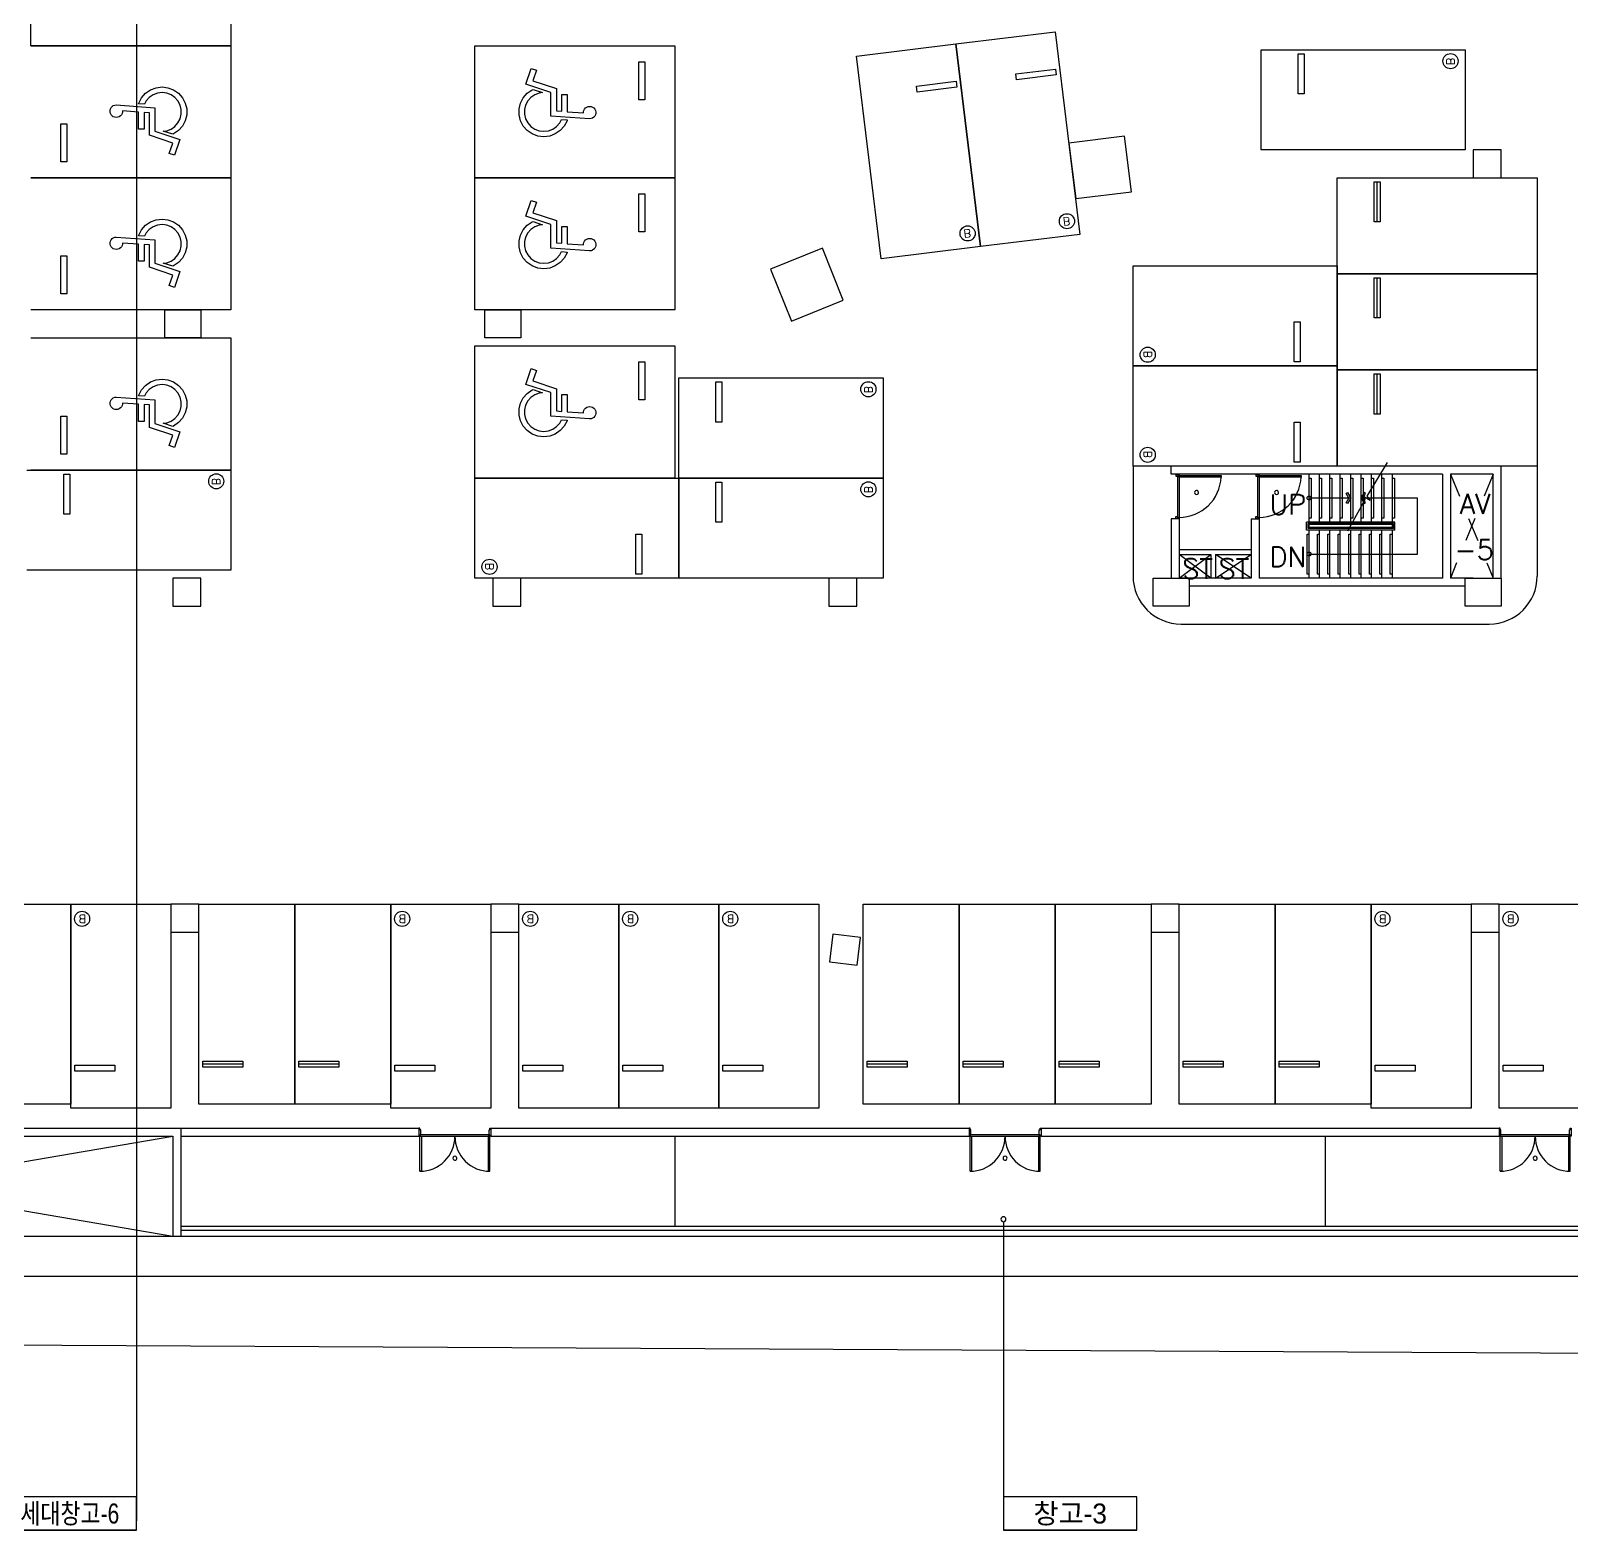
# Model space of a CAD drawing. Header units: millimetres. Extents: x -7614 to 421357, y 87385 to 341757.
# Drawn here: x 344320 to 382820, y 87385 to 124852 of the extents above; entities that cross this region are included whole.
import ezdxf
from ezdxf.enums import TextEntityAlignment as Align

# ---------------------------------------------------------------- set-up
doc = ezdxf.new("R2010")
doc.units = ezdxf.units.MM
doc.header["$LTSCALE"] = 600
doc.header["$MEASUREMENT"] = 0
doc.linetypes.add('HIDDEN', pattern=[2, 1, -1])
for name, color, linetype in [('e-plan', 9, 'CONTINUOUS'), ('e-room-box', 7, 'CONTINUOUS'), ('e-text', 6, 'CONTINUOUS')]:
    doc.layers.add(name, color=color, linetype=linetype)
doc.styles.add('kiahn', font='romans.shx', dxfattribs={"bigfont": 'cadhs.shx'})
doc.styles.add('돋움', font='Dotum.ttf')

msp = doc.modelspace()

# ---------------------------------------------------------------- linework, layer by layer
at = {"layer": 'e-plan'}
for p, q in [((344320, 124477), (344320, 127777)), ((349320, 127777), (349320, 124477)), ((367438, 124524), (369919, 124828)), ((369919, 124828), (370541, 119766)), ((349320, 124477), (344320, 124477)), ((344320, 124477), (349320, 124477)), ((349320, 124477), (349320, 121177)), ((355420, 121177), (355420, 124477)), ((355420, 124477), (360420, 124477)), ((360420, 124477), (360420, 121177)), ((364956, 124219), (367438, 124524)), ((368059, 119462), (367438, 124524)), ((367438, 124524), (368059, 119462)), ((375070, 121877), (375070, 124377)), ((375070, 124377), (380170, 124377)), ((380170, 124377), (380170, 121877)), ((359519, 123127), (359519, 124077)), ((359519, 124077), (359669, 124077)), ((359669, 124077), (359669, 123127)), ((365578, 119157), (364956, 124219)), ((375995, 124277), (376145, 124277)), ((375995, 123277), (375995, 124277)), ((376145, 124277), (376145, 123277)), ((356696, 123518), (356827, 123911)), ((356827, 123911), (356958, 123868)), ((356958, 123868), (356871, 123605)), ((356871, 123605), (357456, 123410)), ((366459, 123471), (367451, 123593)), ((367451, 123593), (367469, 123444)), ((368940, 123776), (369933, 123898)), ((368958, 123627), (368940, 123776)), ((369951, 123749), (368958, 123627)), ((369933, 123898), (369951, 123749)), ((347088, 123180), (347187, 123292)), ((347187, 123292), (347311, 123378)), ((347375, 123255), (347279, 123189)), ((347311, 123378), (347451, 123431)), ((347484, 123297), (347375, 123255)), ((347451, 123431), (347600, 123449)), ((347600, 123311), (347484, 123297)), ((347600, 123449), (347749, 123431)), ((347716, 123297), (347600, 123311)), ((347825, 123255), (347716, 123297)), ((347749, 123431), (347889, 123378)), ((347921, 123189), (347825, 123255)), ((347889, 123378), (348012, 123292)), ((348012, 123292), (348112, 123180)), ((356629, 123180), (356728, 123292)), ((357318, 123311), (356696, 123518)), ((356728, 123292), (356852, 123378)), ((356916, 123255), (356820, 123189)), ((356852, 123378), (356874, 123386)), ((356874, 123386), (357111, 123307)), ((357025, 123297), (356916, 123255)), ((357111, 123307), (357025, 123297)), ((357318, 122723), (357318, 123311)), ((357456, 123410), (357456, 122852)), ((357589, 122842), (357589, 123262)), ((357589, 123262), (357727, 123262)), ((357727, 123262), (357727, 122832)), ((366477, 123322), (366459, 123471)), ((367469, 123444), (366477, 123322)), ((376145, 123277), (375995, 123277)), ((346300, 122863), (346309, 122899)), ((346300, 122825), (346300, 122863)), ((346309, 122789), (346300, 122825)), ((346309, 122899), (346327, 122932)), ((346327, 122932), (346352, 122960)), ((346352, 122960), (346382, 122982)), ((346382, 122982), (346417, 122995)), ((346417, 122995), (346455, 123000)), ((346455, 123000), (347422, 122930)), ((346609, 122825), (346600, 122789)), ((347014, 122821), (346609, 122850)), ((346609, 122850), (346609, 122825)), ((347014, 123029), (347018, 123047)), ((347158, 123019), (347014, 123029)), ((347014, 122392), (347014, 122821)), ((347018, 123047), (347088, 123180)), ((347202, 123102), (347158, 123019)), ((347279, 123189), (347202, 123102)), ((347422, 122930), (347422, 122343)), ((347998, 123102), (347921, 123189)), ((348052, 122998), (347998, 123102)), ((348080, 122885), (348052, 122998)), ((348080, 122768), (348080, 122885)), ((348112, 123180), (348182, 123047)), ((348182, 123047), (348217, 122902)), ((348217, 122902), (348217, 122752)), ((356523, 122902), (356559, 123047)), ((356523, 122752), (356523, 122902)), ((356559, 123047), (356629, 123180)), ((356688, 122998), (356660, 122885)), ((356660, 122885), (356660, 122768)), ((356743, 123102), (356688, 122998)), ((356820, 123189), (356743, 123102)), ((357456, 122852), (357589, 122842)), ((357727, 122832), (358132, 122804)), ((358132, 122828), (358141, 122865)), ((358132, 122804), (358132, 122828)), ((358141, 122865), (358158, 122898)), ((358158, 122898), (358183, 122926)), ((358183, 122926), (358214, 122947)), ((358214, 122947), (358249, 122960)), ((358249, 122960), (358286, 122965)), ((358286, 122965), (358323, 122960)), ((358323, 122960), (358358, 122947)), ((358358, 122947), (358389, 122926)), ((358389, 122926), (358414, 122898)), ((358414, 122898), (358431, 122865)), ((358431, 122865), (358440, 122828)), ((358440, 122828), (358440, 122791)), ((359669, 123127), (359519, 123127)), ((345072, 122527), (345222, 122527)), ((345072, 121577), (345072, 122527)), ((345222, 122527), (345222, 121577)), ((346327, 122756), (346309, 122789)), ((346352, 122728), (346327, 122756)), ((346382, 122706), (346352, 122728)), ((346417, 122693), (346382, 122706)), ((346455, 122688), (346417, 122693)), ((346492, 122693), (346455, 122688)), ((346527, 122706), (346492, 122693)), ((346558, 122728), (346527, 122706)), ((346583, 122756), (346558, 122728)), ((346600, 122789), (346583, 122756)), ((347284, 122802), (347152, 122811)), ((347152, 122811), (347152, 122392)), ((347284, 122243), (347284, 122802)), ((347825, 122398), (347921, 122465)), ((347921, 122465), (347998, 122552)), ((347998, 122552), (348052, 122655)), ((348112, 122473), (348012, 122361)), ((348052, 122655), (348080, 122768)), ((348182, 122606), (348112, 122473)), ((348217, 122752), (348182, 122606)), ((356559, 122606), (356523, 122752)), ((356629, 122473), (356559, 122606)), ((356728, 122361), (356629, 122473)), ((356660, 122768), (356688, 122655)), ((356688, 122655), (356743, 122552)), ((356743, 122552), (356820, 122465)), ((356820, 122465), (356916, 122398)), ((358286, 122654), (357318, 122723)), ((357366, 122398), (357462, 122465)), ((357462, 122465), (357539, 122552)), ((357539, 122552), (357583, 122635)), ((357653, 122473), (357553, 122361)), ((357583, 122635), (357727, 122625)), ((357723, 122606), (357653, 122473)), ((357727, 122625), (357723, 122606)), ((358323, 122658), (358286, 122654)), ((358358, 122672), (358323, 122658)), ((358389, 122693), (358358, 122672)), ((358414, 122721), (358389, 122693)), ((358431, 122754), (358414, 122721)), ((358440, 122791), (358431, 122754)), ((347152, 122392), (347014, 122392)), ((347870, 122048), (347284, 122243)), ((347422, 122343), (348045, 122135)), ((347630, 122346), (347716, 122357)), ((347867, 122268), (347630, 122346)), ((347716, 122357), (347825, 122398)), ((347782, 121786), (347870, 122048)), ((347889, 122276), (347867, 122268)), ((348012, 122361), (347889, 122276)), ((348045, 122135), (347913, 121742)), ((356852, 122276), (356728, 122361)), ((356992, 122223), (356852, 122276)), ((356916, 122398), (357025, 122357)), ((357141, 122205), (356992, 122223)), ((357025, 122357), (357141, 122343)), ((357141, 122343), (357257, 122357)), ((357290, 122223), (357141, 122205)), ((357257, 122357), (357366, 122398)), ((357430, 122276), (357290, 122223)), ((357553, 122361), (357430, 122276)), ((347913, 121742), (347782, 121786)), ((380170, 121877), (375070, 121877)), ((381070, 121877), (380370, 121877)), ((380370, 121877), (380370, 121177)), ((381070, 121177), (381070, 121877)), ((345222, 121577), (345072, 121577)), ((349320, 121177), (344320, 121177)), ((344320, 121177), (349320, 121177)), ((349320, 121177), (349320, 117877)), ((355420, 117877), (355420, 121177)), ((355420, 121177), (360420, 121177)), ((360420, 121177), (355420, 121177)), ((360420, 121177), (360420, 117877)), ((376970, 118777), (376970, 121177)), ((376970, 121177), (381970, 121177)), ((377895, 121077), (378045, 121077)), ((377895, 120077), (377895, 121077)), ((377970, 120077), (377970, 121077)), ((378045, 121077), (378045, 120077)), ((380370, 121177), (381070, 121177)), ((381970, 121177), (381970, 118777)), ((356696, 120218), (356827, 120611)), ((356827, 120611), (356958, 120568)), ((356958, 120568), (356871, 120305)), ((359519, 119827), (359519, 120777)), ((359519, 120777), (359669, 120777)), ((359669, 120777), (359669, 119827)), ((347311, 120078), (347451, 120131)), ((347451, 120131), (347600, 120149)), ((347600, 120149), (347749, 120131)), ((347749, 120131), (347889, 120078)), ((357318, 120011), (356696, 120218)), ((356871, 120305), (357456, 120110)), ((347014, 119729), (347018, 119747)), ((347018, 119747), (347088, 119880)), ((347088, 119880), (347187, 119992)), ((347202, 119802), (347158, 119719)), ((347187, 119992), (347311, 120078)), ((347279, 119889), (347202, 119802)), ((347375, 119955), (347279, 119889)), ((347484, 119997), (347375, 119955)), ((347600, 120011), (347484, 119997)), ((347716, 119997), (347600, 120011)), ((347825, 119955), (347716, 119997)), ((347921, 119889), (347825, 119955)), ((347889, 120078), (348012, 119992)), ((347998, 119802), (347921, 119889)), ((348052, 119698), (347998, 119802)), ((348012, 119992), (348112, 119880)), ((348112, 119880), (348182, 119747)), ((348182, 119747), (348217, 119602)), ((356523, 119602), (356559, 119747)), ((356559, 119747), (356629, 119880)), ((356629, 119880), (356728, 119992)), ((356743, 119802), (356688, 119698)), ((356728, 119992), (356852, 120078)), ((356820, 119889), (356743, 119802)), ((356916, 119955), (356820, 119889)), ((356852, 120078), (356874, 120086)), ((356874, 120086), (357111, 120007)), ((357025, 119997), (356916, 119955)), ((357111, 120007), (357025, 119997)), ((357318, 119423), (357318, 120011)), ((357456, 120110), (357456, 119552)), ((357589, 119542), (357589, 119962)), ((357589, 119962), (357727, 119962)), ((357727, 119962), (357727, 119532)), ((359669, 119827), (359519, 119827)), ((370541, 119766), (368059, 119462)), ((378045, 120077), (377895, 120077)), ((346300, 119563), (346309, 119599)), ((346300, 119525), (346300, 119563)), ((346309, 119489), (346300, 119525)), ((346309, 119599), (346327, 119632)), ((346327, 119456), (346309, 119489)), ((346327, 119632), (346352, 119660)), ((346352, 119428), (346327, 119456)), ((346352, 119660), (346382, 119682)), ((346382, 119406), (346352, 119428)), ((346382, 119682), (346417, 119695)), ((346417, 119393), (346382, 119406)), ((346417, 119695), (346455, 119700)), ((346455, 119388), (346417, 119393)), ((346455, 119700), (347422, 119630)), ((346492, 119393), (346455, 119388)), ((346527, 119406), (346492, 119393)), ((346558, 119428), (346527, 119406)), ((346583, 119456), (346558, 119428)), ((346600, 119489), (346583, 119456)), ((346609, 119525), (346600, 119489)), ((347014, 119521), (346609, 119550)), ((346609, 119550), (346609, 119525)), ((347158, 119719), (347014, 119729)), ((347014, 119092), (347014, 119521)), ((347284, 119502), (347152, 119511)), ((347152, 119511), (347152, 119092)), ((347284, 118943), (347284, 119502)), ((347422, 119630), (347422, 119043)), ((347998, 119252), (348052, 119355)), ((348080, 119585), (348052, 119698)), ((348052, 119355), (348080, 119468)), ((348080, 119468), (348080, 119585)), ((348217, 119452), (348182, 119306)), ((348217, 119602), (348217, 119452)), ((356523, 119452), (356523, 119602)), ((356559, 119306), (356523, 119452)), ((356688, 119698), (356660, 119585)), ((356660, 119585), (356660, 119468)), ((356660, 119468), (356688, 119355)), ((356688, 119355), (356743, 119252)), ((358286, 119354), (357318, 119423)), ((357456, 119552), (357589, 119542)), ((357727, 119532), (358132, 119504)), ((358132, 119528), (358141, 119565)), ((358132, 119504), (358132, 119528)), ((358141, 119565), (358158, 119598)), ((358158, 119598), (358183, 119626)), ((358183, 119626), (358214, 119647)), ((358214, 119647), (358249, 119660)), ((358249, 119660), (358286, 119665)), ((358286, 119665), (358323, 119660)), ((358323, 119358), (358286, 119354)), ((358323, 119660), (358358, 119647)), ((358358, 119372), (358323, 119358)), ((358358, 119647), (358389, 119626)), ((358389, 119393), (358358, 119372)), ((358389, 119626), (358414, 119598)), ((358414, 119421), (358389, 119393)), ((358414, 119598), (358431, 119565)), ((358431, 119454), (358414, 119421)), ((358431, 119565), (358440, 119528)), ((358440, 119491), (358431, 119454)), ((358440, 119528), (358440, 119491)), ((368059, 119462), (365578, 119157)), ((345072, 119227), (345222, 119227)), ((345072, 118277), (345072, 119227)), ((345222, 119227), (345222, 118277)), ((347152, 119092), (347014, 119092)), ((347422, 119043), (348045, 118835)), ((347630, 119046), (347716, 119057)), ((347867, 118968), (347630, 119046)), ((347716, 119057), (347825, 119098)), ((347825, 119098), (347921, 119165)), ((347889, 118976), (347867, 118968)), ((348012, 119061), (347889, 118976)), ((347921, 119165), (347998, 119252)), ((348112, 119173), (348012, 119061)), ((348182, 119306), (348112, 119173)), ((356629, 119173), (356559, 119306)), ((356728, 119061), (356629, 119173)), ((356852, 118976), (356728, 119061)), ((356743, 119252), (356820, 119165)), ((356820, 119165), (356916, 119098)), ((356992, 118923), (356852, 118976)), ((356916, 119098), (357025, 119057)), ((357025, 119057), (357141, 119043)), ((357141, 119043), (357257, 119057)), ((357257, 119057), (357366, 119098)), ((357430, 118976), (357290, 118923)), ((357366, 119098), (357462, 119165)), ((357553, 119061), (357430, 118976)), ((357462, 119165), (357539, 119252)), ((357539, 119252), (357583, 119335)), ((357653, 119173), (357553, 119061)), ((357583, 119335), (357727, 119325)), ((357723, 119306), (357653, 119173)), ((357727, 119325), (357723, 119306)), ((371870, 116477), (371870, 118977)), ((371870, 118977), (376970, 118977)), ((376970, 118977), (376970, 116477)), ((347870, 118748), (347284, 118943)), ((347782, 118486), (347870, 118748)), ((348045, 118835), (347913, 118442)), ((357141, 118905), (356992, 118923)), ((357290, 118923), (357141, 118905)), ((381970, 118777), (376970, 118777)), ((376970, 116377), (376970, 118777)), ((376970, 118777), (381970, 118777)), ((377895, 118677), (378045, 118677)), ((377895, 117677), (377895, 118677)), ((377970, 117677), (377970, 118677)), ((378045, 118677), (378045, 117677)), ((381970, 118777), (381970, 116377)), ((345222, 118277), (345072, 118277)), ((347913, 118442), (347782, 118486)), ((349320, 117877), (344320, 117877)), ((347670, 117877), (348570, 117877)), ((347670, 117177), (347670, 117877)), ((348570, 117877), (348570, 117177)), ((360420, 117877), (355420, 117877)), ((355670, 117877), (356570, 117877)), ((355670, 117177), (355670, 117877)), ((356570, 117877), (356570, 117177)), ((375895, 116577), (375895, 117577)), ((375895, 117577), (376045, 117577)), ((376045, 117577), (376045, 116577)), ((378045, 117677), (377895, 117677)), ((344320, 117177), (349320, 117177)), ((348570, 117177), (347670, 117177)), ((349320, 117177), (349320, 113877)), ((356570, 117177), (355670, 117177)), ((355420, 113677), (355420, 116977)), ((355420, 116977), (360420, 116977)), ((360420, 116977), (360420, 113677)), ((356696, 116018), (356827, 116411)), ((356827, 116411), (356958, 116368)), ((356958, 116368), (356871, 116105)), ((359519, 115627), (359519, 116577)), ((359519, 116577), (359669, 116577)), ((359669, 116577), (359669, 115627)), ((371870, 113977), (371870, 116477)), ((371870, 116477), (376970, 116477)), ((376970, 116477), (371870, 116477)), ((376045, 116577), (375895, 116577)), ((376970, 116477), (376970, 113977)), ((381970, 116377), (376970, 116377)), ((376970, 113977), (376970, 116377)), ((376970, 116377), (381970, 116377)), ((377895, 116277), (378045, 116277)), ((377895, 115277), (377895, 116277)), ((377970, 115277), (377970, 116277)), ((378045, 116277), (378045, 115277)), ((381970, 116377), (381970, 113977)), ((347088, 115880), (347187, 115992)), ((347187, 115992), (347311, 116078)), ((347279, 115889), (347202, 115802)), ((347375, 115955), (347279, 115889)), ((347311, 116078), (347451, 116131)), ((347484, 115997), (347375, 115955)), ((347451, 116131), (347600, 116149)), ((347600, 116011), (347484, 115997)), ((347600, 116149), (347749, 116131)), ((347716, 115997), (347600, 116011)), ((347825, 115955), (347716, 115997)), ((347749, 116131), (347889, 116078)), ((347921, 115889), (347825, 115955)), ((347889, 116078), (348012, 115992)), ((347998, 115802), (347921, 115889)), ((348012, 115992), (348112, 115880)), ((357318, 115811), (356696, 116018)), ((356852, 115878), (356874, 115886)), ((356871, 116105), (357456, 115910)), ((356874, 115886), (357111, 115807)), ((357456, 115910), (357456, 115352)), ((360520, 113677), (360520, 116177)), ((360520, 116177), (365620, 116177)), ((361445, 116077), (361595, 116077)), ((361445, 115077), (361445, 116077)), ((361595, 116077), (361595, 115077)), ((365620, 116177), (365620, 113677)), ((346300, 115563), (346309, 115599)), ((346300, 115525), (346300, 115563)), ((346309, 115489), (346300, 115525)), ((346309, 115599), (346327, 115632)), ((346327, 115632), (346352, 115660)), ((346352, 115660), (346382, 115682)), ((346382, 115682), (346417, 115695)), ((346417, 115695), (346455, 115700)), ((346455, 115700), (347422, 115630)), ((346609, 115525), (346600, 115489)), ((347014, 115521), (346609, 115550)), ((346609, 115550), (346609, 115525)), ((347014, 115729), (347018, 115747)), ((347158, 115719), (347014, 115729)), ((347014, 115092), (347014, 115521)), ((347018, 115747), (347088, 115880)), ((347284, 115502), (347152, 115511)), ((347152, 115511), (347152, 115092)), ((347202, 115802), (347158, 115719)), ((347284, 114943), (347284, 115502)), ((347422, 115630), (347422, 115043)), ((348052, 115698), (347998, 115802)), ((348080, 115585), (348052, 115698)), ((348080, 115468), (348080, 115585)), ((348112, 115880), (348182, 115747)), ((348182, 115747), (348217, 115602)), ((348217, 115602), (348217, 115452)), ((356523, 115402), (356559, 115547)), ((356559, 115547), (356629, 115680)), ((356629, 115680), (356728, 115792)), ((356743, 115602), (356688, 115498)), ((356728, 115792), (356852, 115878)), ((356820, 115689), (356743, 115602)), ((356916, 115755), (356820, 115689)), ((357025, 115797), (356916, 115755)), ((357111, 115807), (357025, 115797)), ((357318, 115223), (357318, 115811)), ((357589, 115342), (357589, 115762)), ((357589, 115762), (357727, 115762)), ((357727, 115762), (357727, 115332)), ((359669, 115627), (359519, 115627)), ((345072, 115227), (345222, 115227)), ((345072, 114277), (345072, 115227)), ((345222, 115227), (345222, 114277)), ((346327, 115456), (346309, 115489)), ((346352, 115428), (346327, 115456)), ((346382, 115406), (346352, 115428)), ((346417, 115393), (346382, 115406)), ((346455, 115388), (346417, 115393)), ((346492, 115393), (346455, 115388)), ((346527, 115406), (346492, 115393)), ((346558, 115428), (346527, 115406)), ((346583, 115456), (346558, 115428)), ((346600, 115489), (346583, 115456)), ((347825, 115098), (347921, 115165)), ((347921, 115165), (347998, 115252)), ((347998, 115252), (348052, 115355)), ((348112, 115173), (348012, 115061)), ((348052, 115355), (348080, 115468)), ((348182, 115306), (348112, 115173)), ((348217, 115452), (348182, 115306)), ((356523, 115252), (356523, 115402)), ((356559, 115106), (356523, 115252)), ((356688, 115498), (356660, 115385)), ((356660, 115385), (356660, 115268)), ((356660, 115268), (356688, 115155)), ((356688, 115155), (356743, 115052)), ((358286, 115154), (357318, 115223)), ((357456, 115352), (357589, 115342)), ((357539, 115052), (357583, 115135)), ((357583, 115135), (357727, 115125)), ((357727, 115125), (357723, 115106)), ((357727, 115332), (358132, 115304)), ((358132, 115328), (358141, 115365)), ((358132, 115304), (358132, 115328)), ((358141, 115365), (358158, 115398)), ((358158, 115398), (358183, 115426)), ((358183, 115426), (358214, 115447)), ((358214, 115447), (358249, 115460)), ((358249, 115460), (358286, 115465)), ((358286, 115465), (358323, 115460)), ((358323, 115158), (358286, 115154)), ((358323, 115460), (358358, 115447)), ((358358, 115172), (358323, 115158)), ((358358, 115447), (358389, 115426)), ((358389, 115193), (358358, 115172)), ((358389, 115426), (358414, 115398)), ((358414, 115221), (358389, 115193)), ((358414, 115398), (358431, 115365)), ((358431, 115254), (358414, 115221)), ((358431, 115365), (358440, 115328)), ((358440, 115291), (358431, 115254)), ((358440, 115328), (358440, 115291)), ((378045, 115277), (377895, 115277)), ((347152, 115092), (347014, 115092)), ((347870, 114748), (347284, 114943)), ((347422, 115043), (348045, 114835)), ((347630, 115046), (347716, 115057)), ((347867, 114968), (347630, 115046)), ((347716, 115057), (347825, 115098)), ((347782, 114486), (347870, 114748)), ((347889, 114976), (347867, 114968)), ((348012, 115061), (347889, 114976)), ((348045, 114835), (347913, 114442)), ((356629, 114973), (356559, 115106)), ((356728, 114861), (356629, 114973)), ((356852, 114776), (356728, 114861)), ((356743, 115052), (356820, 114965)), ((356820, 114965), (356916, 114898)), ((356992, 114723), (356852, 114776)), ((356916, 114898), (357025, 114857)), ((357025, 114857), (357141, 114843)), ((357141, 114843), (357257, 114857)), ((357257, 114857), (357366, 114898)), ((357430, 114776), (357290, 114723)), ((357366, 114898), (357462, 114965)), ((357553, 114861), (357430, 114776)), ((357462, 114965), (357539, 115052)), ((357653, 114973), (357553, 114861)), ((357723, 115106), (357653, 114973)), ((361595, 115077), (361445, 115077)), ((375895, 114077), (375895, 115077)), ((375895, 115077), (376045, 115077)), ((376045, 115077), (376045, 114077)), ((347913, 114442), (347782, 114486)), ((357141, 114705), (356992, 114723)), ((357290, 114723), (357141, 114705)), ((345222, 114277), (345072, 114277)), ((371870, 113977), (371870, 111227)), ((376970, 113977), (371870, 113977)), ((381070, 113977), (372820, 113977)), ((372820, 113777), (372820, 113977)), ((376045, 114077), (375895, 114077)), ((381970, 113977), (376970, 113977)), ((378217, 114062), (377710, 113220)), ((381070, 111177), (381070, 113977)), ((381970, 113977), (381970, 111227)), ((344220, 113877), (349320, 113877)), ((349320, 113877), (344320, 113877)), ((345145, 113777), (345295, 113777)), ((345145, 112777), (345145, 113777)), ((345295, 113777), (345295, 112777)), ((349320, 113877), (349320, 111377)), ((360420, 113677), (355420, 113677)), ((355420, 111177), (355420, 113677)), ((355420, 113677), (360520, 113677)), ((365620, 113677), (360520, 113677)), ((360520, 113677), (360520, 111177)), ((360520, 111177), (360520, 113677)), ((360520, 113677), (365620, 113677)), ((361445, 113577), (361595, 113577)), ((361445, 112577), (361445, 113577)), ((361595, 113577), (361595, 112577)), ((365620, 113677), (365620, 111177)), ((379600, 113777), (372820, 113777)), ((373020, 113767), (372940, 113767)), ((372940, 113767), (372940, 113722)), ((372940, 113722), (372980, 113722)), ((372980, 113722), (372980, 113742)), ((372980, 113742), (373020, 113742)), ((372980, 113722), (372980, 112712)), ((373020, 113742), (373020, 113767)), ((373020, 113742), (373020, 112692)), ((373020, 113702), (373020, 113742)), ((373020, 113742), (374070, 113742)), ((374070, 113702), (373020, 113702)), ((374070, 113742), (374070, 113702)), ((375020, 113767), (374940, 113767)), ((374940, 113767), (374940, 113722)), ((374940, 113722), (374980, 113722)), ((374980, 113722), (374980, 113742)), ((374980, 113742), (375020, 113742)), ((374980, 113722), (374980, 112712)), ((375020, 113742), (375020, 113767)), ((375020, 113742), (375020, 112692)), ((375020, 113702), (375020, 113742)), ((375020, 113742), (376070, 113742)), ((376070, 113702), (375020, 113702)), ((376070, 113742), (376070, 113702)), ((376270, 112577), (376270, 113777)), ((376270, 113677), (376320, 113677)), ((376320, 113677), (376320, 112677)), ((376530, 112577), (376530, 113777)), ((376530, 113677), (376580, 113677)), ((376580, 113677), (376580, 112677)), ((376790, 112577), (376790, 113777)), ((376790, 113677), (376840, 113677)), ((376840, 113677), (376840, 112677)), ((377050, 112577), (377050, 113777)), ((377050, 113677), (377100, 113677)), ((377100, 113677), (377100, 112677)), ((377310, 112577), (377310, 113777)), ((377310, 113677), (377360, 113677)), ((377360, 113677), (377360, 112677)), ((377570, 112577), (377570, 113777)), ((377570, 113677), (377620, 113677)), ((377620, 113677), (377620, 112677)), ((377830, 112577), (377830, 113777)), ((377830, 113677), (377880, 113677)), ((377880, 113677), (377880, 112677)), ((378090, 112577), (378090, 113777)), ((378090, 113677), (378140, 113677)), ((378140, 113677), (378140, 112677)), ((378350, 112577), (378350, 113777)), ((378350, 113677), (378400, 113677)), ((378400, 113677), (378400, 112677)), ((379600, 113777), (379600, 111177)), ((379800, 113777), (379800, 111177)), ((380870, 113777), (379800, 113777)), ((380870, 111177), (380870, 113777)), ((377200, 113293), (377233, 113312)), ((377266, 113177), (377200, 113293)), ((377233, 113312), (377310, 113177)), ((377648, 113312), (377570, 113177)), ((377794, 113114), (377587, 113239)), ((377587, 113239), (377660, 113133)), ((377615, 113177), (377681, 113293)), ((377681, 113293), (377648, 113312)), ((377710, 113220), (377794, 113114)), ((377310, 113177), (376270, 113177)), ((377200, 113061), (377266, 113177)), ((377233, 113037), (377200, 113061)), ((377660, 113133), (377228, 112350)), ((377310, 113177), (377233, 113037)), ((377570, 113177), (377648, 113037)), ((378975, 113177), (377570, 113177)), ((377681, 113061), (377615, 113177)), ((377648, 113037), (377681, 113061)), ((378975, 111777), (378975, 113177)), ((345295, 112777), (345145, 112777)), ((361595, 112577), (361445, 112577)), ((372820, 112657), (372820, 111177)), ((373020, 112657), (372820, 112657)), ((372940, 112667), (372940, 112712)), ((372940, 112712), (372980, 112712)), ((373020, 112667), (372940, 112667)), ((372980, 112712), (372980, 112692)), ((372980, 112692), (373020, 112692)), ((373020, 112692), (373020, 112667)), ((373020, 112657), (373020, 111177)), ((373020, 112657), (373020, 111177)), ((374820, 112657), (374820, 111177)), ((374820, 112657), (375020, 112657)), ((374940, 112667), (374940, 112712)), ((374940, 112712), (374980, 112712)), ((375020, 112667), (374940, 112667)), ((374980, 112712), (374980, 112692)), ((374980, 112692), (375020, 112692)), ((375020, 112692), (375020, 112667)), ((375020, 112657), (375020, 111177)), ((376205, 112377), (376205, 112577)), ((378415, 112577), (376205, 112577)), ((376245, 112417), (376245, 112537)), ((378375, 112537), (376245, 112537)), ((376320, 112677), (376270, 112677)), ((376270, 112442), (376270, 112512)), ((378350, 112512), (376270, 112512)), ((378350, 112442), (376270, 112442)), ((376580, 112677), (376530, 112677)), ((376530, 112512), (376530, 112537)), ((376530, 112417), (376530, 112442)), ((376840, 112677), (376790, 112677)), ((376790, 112512), (376790, 112537)), ((376790, 112417), (376790, 112442)), ((377100, 112677), (377050, 112677)), ((377050, 112512), (377050, 112537)), ((377050, 112417), (377050, 112442)), ((377360, 112677), (377310, 112677)), ((377310, 112512), (377310, 112537)), ((377310, 112417), (377310, 112442)), ((377620, 112677), (377570, 112677)), ((377570, 112512), (377570, 112537)), ((377570, 112417), (377570, 112442)), ((377880, 112677), (377830, 112677)), ((377830, 112512), (377830, 112537)), ((377830, 112417), (377830, 112442)), ((378140, 112677), (378090, 112677)), ((378090, 112512), (378090, 112537)), ((378090, 112417), (378090, 112442)), ((378400, 112677), (378350, 112677)), ((378350, 112442), (378350, 112512)), ((378375, 112417), (378375, 112537)), ((378415, 112377), (378415, 112577)), ((359445, 111277), (359445, 112277)), ((359445, 112277), (359595, 112277)), ((359595, 112277), (359595, 111277)), ((378415, 112377), (376205, 112377)), ((376220, 111277), (376220, 112277)), ((376220, 112277), (376270, 112277)), ((378375, 112417), (376245, 112417)), ((376270, 111177), (376270, 112377)), ((376480, 111277), (376480, 112277)), ((376480, 112277), (376530, 112277)), ((376530, 111177), (376530, 112377)), ((376740, 111277), (376740, 112277)), ((376740, 112277), (376790, 112277)), ((376790, 111177), (376790, 112377)), ((377000, 111277), (377000, 112277)), ((377000, 112277), (377050, 112277)), ((377050, 111177), (377050, 112377)), ((377260, 111277), (377260, 112277)), ((377260, 112277), (377310, 112277)), ((377310, 111177), (377310, 112377)), ((377520, 111277), (377520, 112277)), ((377520, 112277), (377570, 112277)), ((377570, 111177), (377570, 112377)), ((377780, 111277), (377780, 112277)), ((377780, 112277), (377830, 112277)), ((377830, 111177), (377830, 112377)), ((378040, 111277), (378040, 112277)), ((378040, 112277), (378090, 112277)), ((378090, 111177), (378090, 112377)), ((378300, 111277), (378300, 112277)), ((378300, 112277), (378350, 112277)), ((378350, 111177), (378350, 112377)), ((373020, 111887), (374820, 111887)), ((373020, 111767), (373810, 111767)), ((373810, 111767), (373810, 111177)), ((373930, 111767), (373930, 111177)), ((373930, 111767), (374820, 111767)), ((376270, 111777), (378975, 111777)), ((349320, 111377), (344220, 111377)), ((359595, 111277), (359445, 111277)), ((376270, 111277), (376220, 111277)), ((376530, 111277), (376480, 111277)), ((376790, 111277), (376740, 111277)), ((377050, 111277), (377000, 111277)), ((377310, 111277), (377260, 111277)), ((377570, 111277), (377520, 111277)), ((377830, 111277), (377780, 111277)), ((378090, 111277), (378040, 111277)), ((378350, 111277), (378300, 111277)), ((348570, 111177), (347870, 111177)), ((347870, 111177), (347870, 110477)), ((348570, 110477), (348570, 111177)), ((360520, 111177), (355420, 111177)), ((356570, 111177), (355870, 111177)), ((355870, 111177), (355870, 110477)), ((356570, 110477), (356570, 111177)), ((365620, 111177), (360520, 111177)), ((364970, 111177), (364270, 111177)), ((364270, 111177), (364270, 110477)), ((364970, 110477), (364970, 111177)), ((372370, 111177), (373270, 111177)), ((372370, 110477), (372370, 111177)), ((374820, 111177), (373070, 111177)), ((373270, 111177), (373270, 110477)), ((380170, 110977), (373270, 110977)), ((379600, 111177), (375020, 111177)), ((380370, 111177), (379800, 111177)), ((380170, 111177), (381070, 111177)), ((380170, 110477), (380170, 111177)), ((381070, 111177), (381070, 110477)), ((347870, 110477), (348570, 110477)), ((355870, 110477), (356570, 110477)), ((364270, 110477), (364970, 110477)), ((373270, 110477), (372370, 110477)), ((381070, 110477), (380170, 110477)), ((373070, 110027), (380770, 110027)), ((342920, 103027), (345320, 103027)), ((345320, 97927), (345320, 103027)), ((345320, 103027), (347820, 103027)), ((345320, 103027), (345320, 98027)), ((348520, 103027), (347820, 103027)), ((347820, 103027), (347820, 102327)), ((347820, 103027), (347820, 97927)), ((348520, 102327), (348520, 103027)), ((348520, 98027), (348520, 103027)), ((348520, 103027), (350920, 103027)), ((350920, 98027), (350920, 103027)), ((350920, 103027), (353320, 103027)), ((350920, 103027), (350920, 98027)), ((353320, 97927), (353320, 103027)), ((353320, 103027), (355820, 103027)), ((353320, 103027), (353320, 98027)), ((356520, 103027), (355820, 103027)), ((355820, 103027), (355820, 102327)), ((355820, 103027), (355820, 97927)), ((356520, 102327), (356520, 103027)), ((356520, 97927), (356520, 103027)), ((356520, 103027), (359020, 103027)), ((359020, 97927), (359020, 103027)), ((359020, 103027), (361520, 103027)), ((359020, 103027), (359020, 97927)), ((361520, 103027), (361520, 97927)), ((361520, 97927), (361520, 103027)), ((361520, 103027), (364020, 103027)), ((364020, 103027), (364020, 97927)), ((365120, 98027), (365120, 103027)), ((365120, 103027), (367520, 103027)), ((367520, 98027), (367520, 103027)), ((367520, 103027), (369920, 103027)), ((367520, 103027), (367520, 98027)), ((369920, 103027), (369920, 98027)), ((369920, 98027), (369920, 103027)), ((369920, 103027), (372320, 103027)), ((373020, 103027), (372320, 103027)), ((372320, 103027), (372320, 102327)), ((372320, 103027), (372320, 98027)), ((373020, 102327), (373020, 103027)), ((373020, 98027), (373020, 103027)), ((373020, 103027), (375420, 103027)), ((375420, 103027), (375420, 98027)), ((375420, 98027), (375420, 103027)), ((375420, 103027), (377820, 103027)), ((377820, 97927), (377820, 103027)), ((377820, 103027), (380320, 103027)), ((377820, 103027), (377820, 98027)), ((381020, 103027), (380320, 103027)), ((380320, 103027), (380320, 102327)), ((380320, 103027), (380320, 97927)), ((381020, 102327), (381020, 103027)), ((381020, 97927), (381020, 103027)), ((381020, 103027), (383520, 103027)), ((347820, 102327), (348520, 102327)), ((355820, 102327), (356520, 102327)), ((364365, 102280), (364281, 101585)), ((365060, 102195), (364365, 102280)), ((364976, 101500), (365060, 102195)), ((372320, 102327), (373020, 102327)), ((380320, 102327), (381020, 102327)), ((364281, 101585), (364976, 101500)), ((345420, 98852), (345420, 99002)), ((345420, 99002), (346420, 99002)), ((346420, 99002), (346420, 98852)), ((348620, 98952), (348620, 99102)), ((348620, 99102), (349620, 99102)), ((349620, 99027), (348620, 99027)), ((349620, 98952), (348620, 98952)), ((349620, 99102), (349620, 98952)), ((351020, 98952), (351020, 99102)), ((351020, 99102), (352020, 99102)), ((352020, 99027), (351020, 99027)), ((352020, 98952), (351020, 98952)), ((352020, 99102), (352020, 98952)), ((353420, 98852), (353420, 99002)), ((353420, 99002), (354420, 99002)), ((354420, 99002), (354420, 98852)), ((356620, 98852), (356620, 99002)), ((356620, 99002), (357620, 99002)), ((357620, 99002), (357620, 98852)), ((359120, 98852), (359120, 99002)), ((359120, 99002), (360120, 99002)), ((360120, 99002), (360120, 98852)), ((361620, 98852), (361620, 99002)), ((361620, 99002), (362620, 99002)), ((362620, 99002), (362620, 98852)), ((365220, 98952), (365220, 99102)), ((365220, 99102), (366220, 99102)), ((366220, 99027), (365220, 99027)), ((366220, 98952), (365220, 98952)), ((366220, 99102), (366220, 98952)), ((367620, 98952), (367620, 99102)), ((367620, 99102), (368620, 99102)), ((368620, 99027), (367620, 99027)), ((368620, 98952), (367620, 98952)), ((368620, 99102), (368620, 98952)), ((370020, 98952), (370020, 99102)), ((370020, 99102), (371020, 99102)), ((371020, 99027), (370020, 99027)), ((371020, 98952), (370020, 98952)), ((371020, 99102), (371020, 98952)), ((373120, 98952), (373120, 99102)), ((373120, 99102), (374120, 99102)), ((374120, 99027), (373120, 99027)), ((374120, 98952), (373120, 98952)), ((374120, 99102), (374120, 98952)), ((375520, 98952), (375520, 99102)), ((375520, 99102), (376520, 99102)), ((376520, 99027), (375520, 99027)), ((376520, 98952), (375520, 98952)), ((376520, 99102), (376520, 98952)), ((377920, 98852), (377920, 99002)), ((377920, 99002), (378920, 99002)), ((378920, 99002), (378920, 98852)), ((381120, 98852), (381120, 99002)), ((381120, 99002), (382120, 99002)), ((382120, 99002), (382120, 98852)), ((346420, 98852), (345420, 98852)), ((354420, 98852), (353420, 98852)), ((357620, 98852), (356620, 98852)), ((360120, 98852), (359120, 98852)), ((362620, 98852), (361620, 98852)), ((378920, 98852), (377920, 98852)), ((382120, 98852), (381120, 98852)), ((345320, 98027), (342920, 98027)), ((347820, 97927), (345320, 97927)), ((350920, 98027), (348520, 98027)), ((353320, 98027), (350920, 98027)), ((355820, 97927), (353320, 97927)), ((359020, 97927), (356520, 97927)), ((361520, 97927), (359020, 97927)), ((364020, 97927), (361520, 97927)), ((367520, 98027), (365120, 98027)), ((369920, 98027), (367520, 98027)), ((372320, 98027), (369920, 98027)), ((375420, 98027), (373020, 98027)), ((377820, 98027), (375420, 98027)), ((380320, 97927), (377820, 97927)), ((383520, 97927), (381020, 97927)), ((333020, 97427), (348070, 97427)), ((348070, 97427), (348070, 94727)), ((348070, 97427), (354020, 97427)), ((354020, 97427), (354020, 97227)), ((354045, 97427), (354020, 97427)), ((354020, 97427), (354020, 97227)), ((354045, 97387), (354045, 97427)), ((355795, 97387), (355795, 97427)), ((355795, 97427), (355820, 97427)), ((355820, 97427), (367770, 97427)), ((355820, 97427), (355820, 97227)), ((355820, 97427), (355820, 97227)), ((367770, 97427), (367770, 97227)), ((367795, 97427), (367770, 97427)), ((367770, 97427), (367770, 97227)), ((367795, 97387), (367795, 97427)), ((369545, 97387), (369545, 97427)), ((369545, 97427), (369570, 97427)), ((369570, 97427), (381020, 97427)), ((369570, 97427), (369570, 97227)), ((369570, 97427), (369570, 97227)), ((381020, 97427), (381020, 97227)), ((381045, 97427), (381020, 97427)), ((381020, 97427), (381020, 97227)), ((381045, 97387), (381045, 97427)), ((382795, 97387), (382795, 97427)), ((382795, 97427), (382820, 97427)), ((382820, 97427), (382820, 97227)), ((333220, 97227), (347870, 97227)), ((347870, 94727), (333220, 97227)), ((333220, 94727), (347870, 97227)), ((347870, 97227), (347870, 94727)), ((348070, 97227), (354020, 97227)), ((354020, 97227), (354045, 97227)), ((354065, 97387), (354045, 97387)), ((354045, 97227), (354045, 97267)), ((354045, 97267), (354065, 97267)), ((354045, 97227), (355795, 97227)), ((354045, 96352), (354045, 97227)), ((354045, 97227), (354085, 97227)), ((354065, 97267), (354065, 97387)), ((355775, 97267), (354065, 97267)), ((354085, 97227), (354085, 96352)), ((355795, 97227), (355755, 97227)), ((355755, 97227), (355755, 96352)), ((355775, 97387), (355795, 97387)), ((355775, 97267), (355775, 97387)), ((355795, 97267), (355775, 97267)), ((355795, 97227), (355795, 97267)), ((355820, 97227), (355795, 97227)), ((355795, 96352), (355795, 97227)), ((355820, 97227), (367770, 97227)), ((360420, 97227), (360420, 94977)), ((367770, 97227), (367795, 97227)), ((367815, 97387), (367795, 97387)), ((367795, 97227), (367795, 97267)), ((367795, 97267), (367815, 97267)), ((367795, 97227), (369545, 97227)), ((367795, 96352), (367795, 97227)), ((367795, 97227), (367835, 97227)), ((367815, 97267), (367815, 97387)), ((369525, 97267), (367815, 97267)), ((367835, 97227), (367835, 96352)), ((369545, 97227), (369505, 97227)), ((369505, 97227), (369505, 96352)), ((369525, 97387), (369545, 97387)), ((369525, 97267), (369525, 97387)), ((369545, 97267), (369525, 97267)), ((369545, 97227), (369545, 97267)), ((369570, 97227), (369545, 97227)), ((369545, 96352), (369545, 97227)), ((369570, 97227), (381020, 97227)), ((376670, 97227), (376670, 94977)), ((381020, 97227), (381045, 97227)), ((381065, 97387), (381045, 97387)), ((381045, 97227), (381045, 97267)), ((381045, 97267), (381065, 97267)), ((381045, 97227), (382795, 97227)), ((381045, 96352), (381045, 97227)), ((381045, 97227), (381085, 97227)), ((381065, 97267), (381065, 97387)), ((382775, 97267), (381065, 97267)), ((381085, 97227), (381085, 96352)), ((382795, 97227), (382755, 97227)), ((382755, 97227), (382755, 96352)), ((382775, 97387), (382795, 97387)), ((382775, 97267), (382775, 97387)), ((382795, 97267), (382775, 97267)), ((382795, 97227), (382795, 97267)), ((382820, 97227), (382795, 97227)), ((382795, 96352), (382795, 97227)), ((354085, 96352), (354045, 96352)), ((355755, 96352), (355795, 96352)), ((367835, 96352), (367795, 96352)), ((369505, 96352), (369545, 96352)), ((381085, 96352), (381045, 96352)), ((382755, 96352), (382795, 96352)), ((410020, 94727), (323970, 94727)), ((389270, 94977), (348070, 94977)), ((389270, 94877), (348070, 94877)), ((411020, 93727), (322970, 93727)), ((319664, 92140), (414593, 91642))]:
    msp.add_line(p, q, dxfattribs=at)
at = {"layer": 'e-plan', "ltscale": 0.5}
for p, q in [((371656, 122218), (370267, 122048)), ((370267, 122048), (370437, 120658)), ((371827, 120829), (371656, 122218)), ((370437, 120658), (371827, 120829)), ((364104, 119418), (362806, 118894)), ((364628, 118120), (364104, 119418)), ((362806, 118894), (363330, 117595)), ((363330, 117595), (364628, 118120)), ((373810, 111177), (373020, 111767)), ((373020, 111177), (373810, 111767)), ((374820, 111177), (373930, 111767)), ((373930, 111177), (374820, 111767))]:
    msp.add_line(p, q, dxfattribs=at)
at = {"layer": 'e-plan', "linetype": 'HIDDEN'}
for p, q in [((379800, 113777), (380870, 111177)), ((380870, 113777), (379800, 111177))]:
    msp.add_line(p, q, dxfattribs=at)
at = {"layer": 'e-plan'}
for centre, radius in [((379805, 124095), 189), ((370217, 120094), 189), ((367735, 119790), 189), ((372236, 116758), 189), ((365255, 115895), 189), ((372236, 114258), 189), ((348955, 113595), 189), ((365255, 113395), 189), ((376270, 113177), 50), ((376270, 111777), 50), ((355786, 111458), 189), ((345602, 102661), 189), ((353602, 102661), 189), ((356802, 102662), 189), ((359302, 102662), 189), ((361802, 102662), 189), ((378102, 102661), 189), ((381302, 102661), 189)]:
    msp.add_circle(centre, radius, dxfattribs=at)
for centre, radius, start, end in [((373020, 113742), 1050, 270, 357.8063), ((375020, 113742), 1050, 270, 357.8063), ((373457, 113313), 50, 120, 300), ((373457, 113313), 50, 300, 120), ((375457, 113313), 50, 120, 300), ((375457, 113313), 50, 300, 120), ((373070, 111227), 1200, 180, 270), ((380770, 111227), 1200, 270, 0), ((354045, 97227), 875, 269.9999, 0.0001), ((355795, 97227), 875, 179.9998, 270), ((367795, 97227), 875, 269.9999, 0.0001), ((369545, 97227), 875, 179.9998, 270), ((381045, 97227), 875, 269.9999, 0.0001), ((382795, 97227), 875, 179.9998, 270), ((354920, 96677), 50, 30, 210), ((354920, 96677), 50, 210, 30), ((368670, 96677), 50, 30, 210), ((368670, 96677), 50, 210, 30), ((381920, 96677), 50, 30, 210), ((381920, 96677), 50, 210, 30)]:
    msp.add_arc(centre, radius, start, end, dxfattribs=at)
at = {"layer": 'e-room-box'}
for p, q in [((346961, 129888), (346961, 87618)), ((368631, 95091), (368631, 87618)), ((346961, 88218), (343627, 88218)), ((346961, 87385), (346961, 88218)), ((371964, 88218), (368631, 88218)), ((368631, 88218), (368631, 87385)), ((371964, 87385), (371964, 88218)), ((346961, 87385), (343627, 87385)), ((343627, 87385), (346961, 87385)), ((371964, 87385), (368631, 87385)), ((368631, 87385), (371964, 87385))]:
    msp.add_line(p, q, dxfattribs=at)
for start, end in [(90, 270), (270, 90)]:
    msp.add_arc((368631, 95154), 62.5, start, end, dxfattribs=at)

# ---------------------------------------------------------------- texts
at = {"layer": 'e-plan', "style": 'kiahn', "text_generation_flag": 4}
for rotation, p in [(90, (379704, 123996)), (7.0007, (370106, 120183)), (7.0007, (367625, 119878)), (270, (372337, 116857)), (90, (365154, 115796)), (270, (372337, 114357)), (90, (348854, 113496)), (90, (365154, 113296)), (270, (355887, 111557)), (180, (345701, 102560)), (180, (353701, 102560)), (180, (356901, 102560)), (180, (359401, 102560)), (180, (361901, 102560)), (180, (378201, 102560)), (180, (381401, 102560))]:
    msp.add_text('B', height=200, rotation=rotation, dxfattribs=at).set_placement(p)
at = {"layer": 'e-plan', "style": 'kiahn'}
for s, p in [('UP', (376197, 112768)), ('ST', (373867, 111161)), ('ST', (374777, 111161)), ('DN', (376202, 111455))]:
    msp.add_text(s, height=500, dxfattribs=at).set_placement(p, align=Align.RIGHT)
for s, p in [('AV', (380418, 113029)), ('-5', (380393, 111885))]:
    msp.add_text(s, height=500, dxfattribs=at).set_placement(p, align=Align.MIDDLE_CENTER)
at = {"layer": 'e-text', "style": '돋움', "width": 0.8}
msp.add_text('세대창고-6', height=500, dxfattribs=at).set_placement((345294, 87801), align=Align.MIDDLE_CENTER)
at = {"layer": 'e-text', "style": '돋움'}
msp.add_text('창고-3', height=500, dxfattribs=at).set_placement((370298, 87801), align=Align.MIDDLE_CENTER)

doc.saveas('drawing.dxf')
